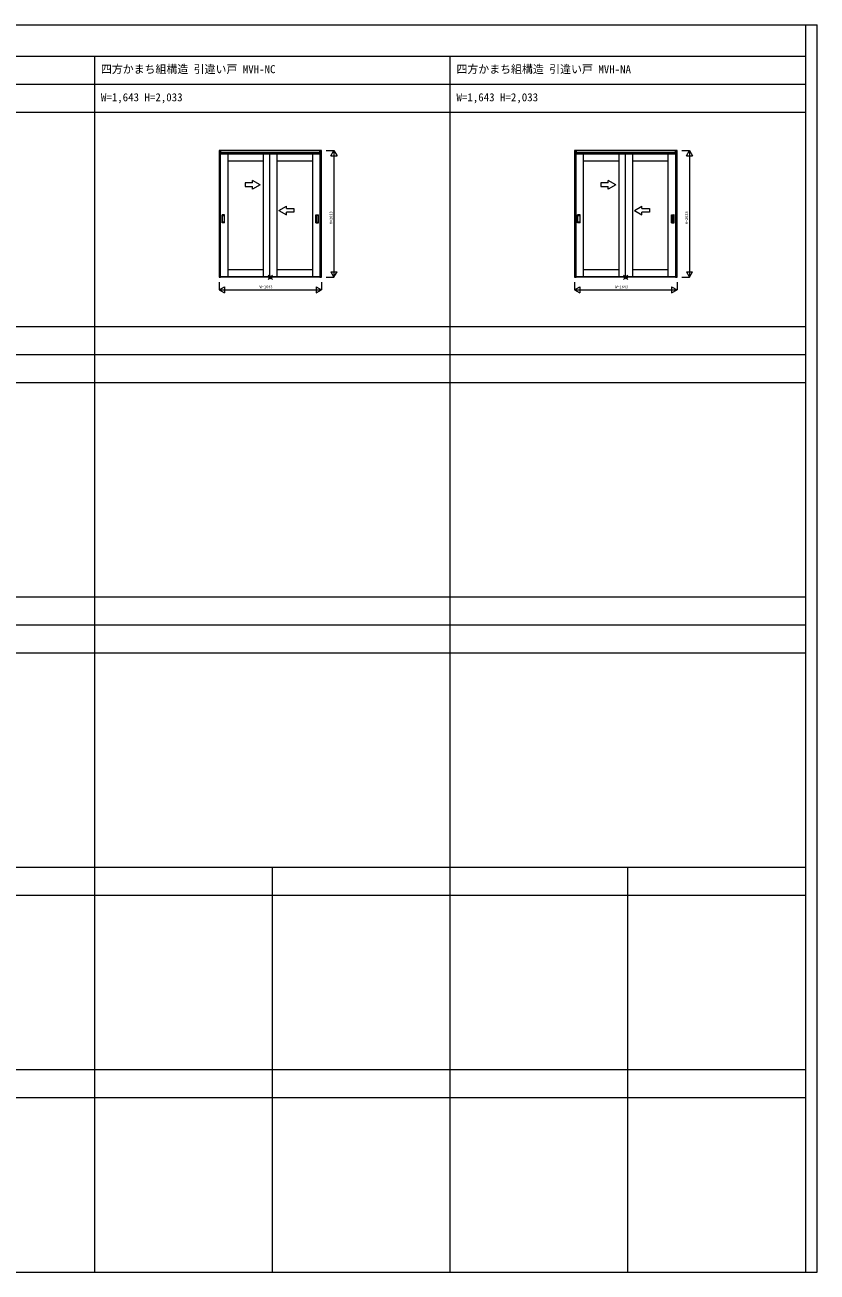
# Model space of a CAD drawing. Units: millimetres, scale not verified. Extents: x -14341 to 14341, y -10000 to 10000.
# Drawn here: x 1642 to 14341, y -10000 to 10000 of the extents above; entities that cross this region are included whole.
import ezdxf
from ezdxf.enums import TextEntityAlignment as Align

# ---------------------------------------------------------------- set-up
doc = ezdxf.new("R2010")
doc.units = ezdxf.units.MM
doc.header["$LTSCALE"] = 50
for name, color, linetype, lineweight in [('0-0_0', 7, 'Continuous', 9), ('0-5_YKK_13', 1, 'Continuous', 18), ('0-6_YKK_D', 2, 'Continuous', 18), ('0-7_YSS_K', 4, 'Continuous', 9)]:
    doc.layers.add(name, color=color, linetype=linetype, lineweight=lineweight)
doc.layers.add('0-1_USER1', color=7, linetype='Continuous')
doc.styles.add('ＭＳ ゴシック', font='')
doc.styles.get('ＭＳ ゴシック').set_extended_font_data('MS Gothic')

msp = doc.modelspace()

# ---------------------------------------------------------------- linework, layer by layer
at = {"layer": '0-0_0'}
for p, q in [((-14340.51, 10000), (14340.51, 10000)), ((14159.49, -10000), (14159.49, 10000)), ((14340.51, -10000), (14340.51, 10000)), ((-14340.51, 9500), (14159.49, 9500)), ((2759.49, -10000), (2759.49, 9500)), ((8459.49, -10000), (8459.49, 9500)), ((-14340.51, 9050), (14159.49, 9050)), ((-14340.51, 8600), (14159.49, 8600)), ((-14340.51, 5165), (14159.49, 5165)), ((-14340.51, 4715), (14159.49, 4715)), ((-14340.51, 4265), (14159.49, 4265)), ((-14340.51, 830), (14159.49, 830)), ((-14340.51, 380), (14159.49, 380)), ((-14340.51, -70), (14159.49, -70)), ((-14340.51, -3505), (14159.49, -3505)), ((5609.49, -10000), (5609.49, -3505)), ((11309.49, -10000), (11309.49, -3505)), ((-14340.51, -3955), (14159.49, -3955)), ((-14340.51, -6752.5), (14159.49, -6752.5)), ((-14340.51, -7202.5), (14159.49, -7202.5)), ((-14340.51, -10000), (14340.51, -10000))]:
    msp.add_line(p, q, dxfattribs=at)
at = {"layer": '0-5_YKK_13'}
for p, q in [((5538.78, 5917.14), (5609.49, 5987.86)), ((5538.78, 5987.86), (5609.49, 5917.14)), ((11238.78, 5917.14), (11309.49, 5987.86)), ((11238.78, 5987.86), (11309.49, 5917.14))]:
    msp.add_line(p, q, dxfattribs=at)
for centre in [(5574.14, 5952.5), (11274.14, 5952.5)]:
    msp.add_circle(centre, 25, dxfattribs=at)
at = {"layer": '0-6_YKK_D'}
for p, q in [((6470.64, 7985.5), (6595.64, 7985.5)), ((6545.64, 7898.9), (6645.64, 7898.9)), ((6595.64, 7985.5), (6595.64, 5952.5)), ((12170.64, 7985.5), (12295.64, 7985.5)), ((12245.64, 7898.9), (12345.64, 7898.9)), ((12295.64, 7985.5), (12295.64, 5952.5)), ((6545.64, 6039.1), (6645.64, 6039.1)), ((12245.64, 6039.1), (12345.64, 6039.1)), ((4752.64, 5752.5), (4839.24, 5802.5)), ((4839.24, 5802.5), (4839.24, 5702.5)), ((6309.03, 5802.5), (6395.64, 5752.5)), ((6395.64, 5877.5), (6395.64, 5752.5)), ((6470.64, 5952.5), (6595.64, 5952.5)), ((10452.64, 5752.5), (10539.24, 5802.5)), ((10539.24, 5802.5), (10539.24, 5702.5)), ((12009.03, 5802.5), (12095.64, 5752.5)), ((12095.64, 5877.5), (12095.64, 5752.5)), ((12170.64, 5952.5), (12295.64, 5952.5)), ((4752.64, 5752.5), (4839.24, 5702.5)), ((10452.64, 5752.5), (10539.24, 5702.5))]:
    msp.add_line(p, q, dxfattribs=at)
for points in [[(6545.64, 7898.9), (6595.64, 7985.5), (6645.64, 7898.9)], [(12245.64, 7898.9), (12295.64, 7985.5), (12345.64, 7898.9)], [(6545.64, 6039.1), (6595.64, 5952.5), (6645.64, 6039.1)], [(12245.64, 6039.1), (12295.64, 5952.5), (12345.64, 6039.1)], [(4752.64, 5877.5), (4752.64, 5752.5), (6395.64, 5752.5)], [(6309.03, 5802.5), (6309.03, 5702.5), (6395.64, 5752.5)], [(10452.64, 5877.5), (10452.64, 5752.5), (12095.64, 5752.5)], [(12009.03, 5802.5), (12009.03, 5702.5), (12095.64, 5752.5)]]:
    msp.add_lwpolyline(points, dxfattribs=at)
at = {"layer": '0-7_YSS_K'}
for p, q in [((4772.14, 5960.5), (4772.14, 7935.5)), ((6376.14, 7935.5), (4772.14, 7935.5)), ((4776.64, 7961.5), (6371.64, 7961.5)), ((4776.64, 7931.5), (6371.64, 7931.5)), ((4892.14, 7935.5), (4892.14, 5960.5)), ((5466.14, 7815.5), (4892.14, 7815.5)), ((5466.14, 5960.5), (5466.14, 7935.5)), ((5562.14, 7935.5), (5562.14, 5960.5)), ((5682.14, 7935.5), (5682.14, 5960.5)), ((6256.14, 7815.5), (5682.14, 7815.5)), ((6256.14, 5960.5), (6256.14, 7935.5)), ((6376.14, 5960.5), (6376.14, 7935.5)), ((10472.14, 5960.5), (10472.14, 7935.5)), ((12076.14, 7935.5), (10472.14, 7935.5)), ((10476.64, 7961.5), (12071.64, 7961.5)), ((10476.64, 7931.5), (12071.64, 7931.5)), ((10592.14, 7935.5), (10592.14, 5960.5)), ((11166.14, 7815.5), (10592.14, 7815.5)), ((11166.14, 5960.5), (11166.14, 7935.5)), ((11262.14, 7935.5), (11262.14, 5960.5)), ((11382.14, 7935.5), (11382.14, 5960.5)), ((11956.14, 7815.5), (11382.14, 7815.5)), ((11956.14, 5960.5), (11956.14, 7935.5)), ((12076.14, 5960.5), (12076.14, 7935.5)), ((5412.14, 7436.45), (5292.14, 7505.73)), ((5292.14, 7466.45), (5292.14, 7505.73)), ((5412.14, 7436.45), (5292.14, 7367.17)), ((5292.14, 7367.17), (5292.14, 7406.45)), ((11112.14, 7436.45), (10992.14, 7505.73)), ((10992.14, 7466.45), (10992.14, 7505.73)), ((11112.14, 7436.45), (10992.14, 7367.17)), ((10992.14, 7367.17), (10992.14, 7406.45)), ((5712.13, 7026.55), (5832.13, 7095.83)), ((5712.13, 7026.55), (5832.13, 6957.27)), ((5832.13, 7056.55), (5832.13, 7095.83)), ((11412.13, 7026.55), (11532.13, 7095.83)), ((11412.13, 7026.55), (11532.13, 6957.27)), ((11532.13, 7056.55), (11532.13, 7095.83)), ((4801.14, 6826.5), (4801.14, 6954.5)), ((4842.14, 6955.5), (4802.14, 6955.5)), ((4842.14, 6825.5), (4802.14, 6825.5)), ((4807.14, 6836.5), (4807.14, 6944.5)), ((4808.14, 6945.5), (4836.14, 6945.5)), ((4836.14, 6835.5), (4808.14, 6835.5)), ((4837.14, 6944.5), (4837.14, 6836.5)), ((4843.14, 6826.5), (4843.14, 6954.5)), ((5832.13, 6957.27), (5832.13, 6996.55)), ((6305.14, 6826.5), (6305.14, 6954.5)), ((6306.14, 6955.5), (6346.14, 6955.5)), ((6306.14, 6825.5), (6346.14, 6825.5)), ((6311.14, 6944.5), (6311.14, 6836.5)), ((6340.14, 6945.5), (6312.14, 6945.5)), ((6312.14, 6835.5), (6340.14, 6835.5)), ((6341.14, 6836.5), (6341.14, 6944.5)), ((6347.14, 6826.5), (6347.14, 6954.5)), ((10501.14, 6826.5), (10501.14, 6954.5)), ((10542.14, 6955.5), (10502.14, 6955.5)), ((10542.14, 6825.5), (10502.14, 6825.5)), ((10507.14, 6836.5), (10507.14, 6944.5)), ((10508.14, 6945.5), (10536.14, 6945.5)), ((10536.14, 6835.5), (10508.14, 6835.5)), ((10537.14, 6944.5), (10537.14, 6836.5)), ((10543.14, 6826.5), (10543.14, 6954.5)), ((11532.13, 6957.27), (11532.13, 6996.55)), ((12005.14, 6826.5), (12005.14, 6954.5)), ((12006.14, 6955.5), (12046.14, 6955.5)), ((12006.14, 6825.5), (12046.14, 6825.5)), ((12011.14, 6944.5), (12011.14, 6836.5)), ((12040.14, 6945.5), (12012.14, 6945.5)), ((12012.14, 6835.5), (12040.14, 6835.5)), ((12041.14, 6836.5), (12041.14, 6944.5)), ((12047.14, 6826.5), (12047.14, 6954.5)), ((4892.14, 6080.5), (5466.14, 6080.5)), ((5682.14, 6080.5), (6256.14, 6080.5)), ((10592.14, 6080.5), (11166.14, 6080.5)), ((11382.14, 6080.5), (11956.14, 6080.5)), ((6376.14, 5960.5), (4772.14, 5960.5)), ((6371.64, 5956.5), (4776.64, 5956.5)), ((6371.64, 5952.5), (4776.64, 5952.5)), ((12076.14, 5960.5), (10472.14, 5960.5)), ((12071.64, 5956.5), (10476.64, 5956.5)), ((12071.64, 5952.5), (10476.64, 5952.5))]:
    msp.add_line(p, q, dxfattribs=at)
for points in [[(4752.64, 5952.5), (4776.64, 5952.5), (4776.64, 7985.5), (4752.64, 7985.5)], [(6371.64, 5952.5), (6395.64, 5952.5), (6395.64, 7985.5), (6371.64, 7985.5)], [(10452.64, 5952.5), (10476.64, 5952.5), (10476.64, 7985.5), (10452.64, 7985.5)], [(12071.64, 5952.5), (12095.64, 5952.5), (12095.64, 7985.5), (12071.64, 7985.5)]]:
    msp.add_lwpolyline(points, close=True, dxfattribs=at)
for points in [[(6371.64, 7955.5), (6371.64, 7985.5), (4776.64, 7985.5), (4776.64, 7955.5)], [(12071.64, 7955.5), (12071.64, 7985.5), (10476.64, 7985.5), (10476.64, 7955.5)], [(5292.14, 7466.45), (5172.14, 7466.45), (5172.14, 7406.45), (5292.14, 7406.45)], [(10992.14, 7466.45), (10872.14, 7466.45), (10872.14, 7406.45), (10992.14, 7406.45)], [(5832.13, 7056.55), (5952.13, 7056.55), (5952.13, 6996.55), (5832.13, 6996.55)], [(11532.13, 7056.55), (11652.13, 7056.55), (11652.13, 6996.55), (11532.13, 6996.55)]]:
    msp.add_lwpolyline(points, dxfattribs=at)
for centre, start, end in [((4802.14, 6954.5), 90, 180), ((4802.14, 6826.5), 180, 270), ((4808.14, 6944.5), 90, 180), ((4808.14, 6836.5), 180, 270), ((4836.14, 6944.5), 0, 90), ((4836.14, 6836.5), 270, 0), ((4842.14, 6954.5), 0, 90), ((4842.14, 6826.5), 270, 0), ((6306.14, 6954.5), 90, 180), ((6306.14, 6826.5), 180, 270), ((6312.14, 6944.5), 90, 180), ((6312.14, 6836.5), 180, 270), ((6340.14, 6944.5), 360, 90), ((6340.14, 6836.5), 270, 360), ((6346.14, 6954.5), 0, 90), ((6346.14, 6826.5), 270, 0), ((10502.14, 6954.5), 90, 180), ((10502.14, 6826.5), 180, 270), ((10508.14, 6944.5), 90, 180), ((10508.14, 6836.5), 180, 270), ((10536.14, 6944.5), 0, 90), ((10536.14, 6836.5), 270, 0), ((10542.14, 6954.5), 0, 90), ((10542.14, 6826.5), 270, 0), ((12006.14, 6954.5), 90, 180), ((12006.14, 6826.5), 180, 270), ((12012.14, 6944.5), 90, 180), ((12012.14, 6836.5), 180, 270), ((12040.14, 6944.5), 360, 90), ((12040.14, 6836.5), 270, 360), ((12046.14, 6954.5), 0, 90), ((12046.14, 6826.5), 270, 0)]:
    msp.add_arc(centre, 1, start, end, dxfattribs=at)

# ---------------------------------------------------------------- texts
at = {"layer": '0-1_USER1', "style": 'ＭＳ ゴシック'}
for s, p in [('四方かまち組構造 引違い戸 MVH-NC', (2859.49, 9187.5)), ('四方かまち組構造 引違い戸 MVH-NA', (8559.49, 9187.5)), ('W=1,643 H=2,033', (2859.49, 8737.5)), ('W=1,643 H=2,033', (8559.49, 8737.5))]:
    msp.add_text(s, height=128.3, dxfattribs=at).set_placement(p, align=Align.BOTTOM_LEFT)
at = {"layer": '0-6_YKK_D', "style": 'ＭＳ ゴシック'}
for p in [(6583.64, 6804), (12283.64, 6804)]:
    msp.add_text('H=2033', height=43.99, rotation=90, dxfattribs=at).set_placement(p, align=Align.BOTTOM_LEFT)
for p in [(5404.14, 5764.5), (11104.14, 5764.5)]:
    msp.add_text('W=1643', height=43.99, dxfattribs=at).set_placement(p, align=Align.BOTTOM_LEFT)

doc.saveas('drawing.dxf')
